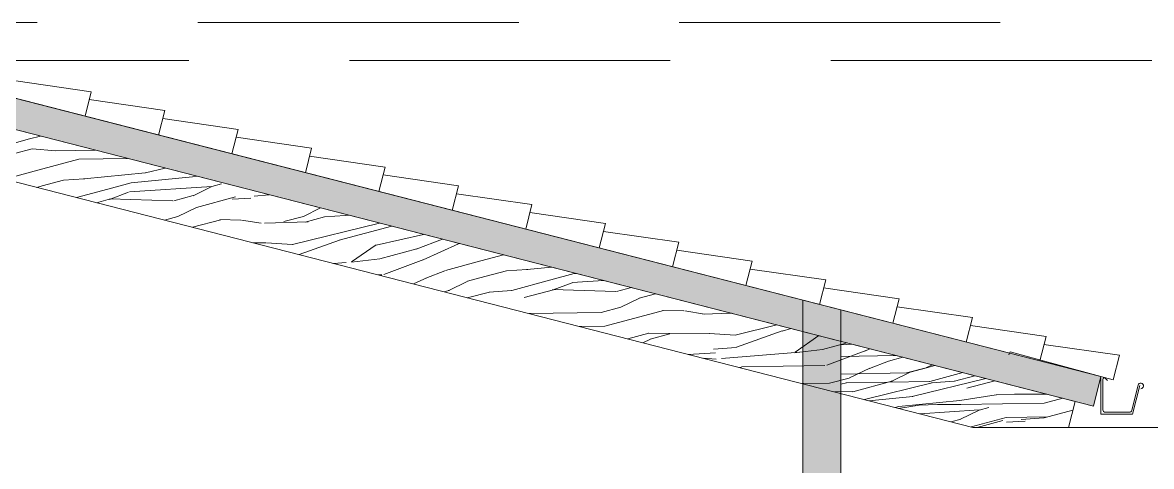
# Model space of a CAD drawing. Header units: metres. Extents: x -197 to 1099, y -24 to 14.
# Drawn here: x 133.778 to 138.246, y 5.796 to 7.55 of the extents above; entities that cross this region are included whole.
import ezdxf

# ---------------------------------------------------------------- set-up
doc = ezdxf.new("R2010")
doc.units = ezdxf.units.M
doc.header["$LTSCALE"] = 0.001
doc.linetypes.add('HIDDENX2', pattern=[19.05, 12.7, -6.35])
doc.layers.get('0').update_dxf_attribs({"lineweight": 13, "true_color": 0x000000})
for name, color, linetype, lineweight, true_color in [('Jach-Anotaciones-CalidaddeLínea  0.13', 7, 'Continuous', 13, 0x000000), ('Jach-Anotaciones-Hatch-Lum100%', 7, 'Continuous', 13, 0x000000), ('Jach-Anotaciones-Hatch-Lum50%', 9, 'Continuous', 13, 0x808080), ('JACH-Arq-Lineas-Proyeccion Niveles cortes', 9, 'HIDDENX2', 13, 0x808080), ('JACH-Arq-Muros01-Carga', 7, 'Continuous', 25, 0x000000)]:
    doc.layers.add(name, color=color, linetype=linetype, lineweight=lineweight, true_color=true_color)

# ---------------------------------------------------------------- blocks, each defined once
blk = doc.blocks.new('A$C20b43d2c')
at = {"lineweight": 0, "ltscale": 100}
blk.add_lwpolyline([(0.3378, 0.1822), (0.3333, 0.1951), (-0.0262, 0.0965), (-0.0262, -0.0517), (-0.1507, -0.0517), (-0.1806, 0.0612)], dxfattribs=at)
blk.add_lwpolyline([(-0.1838, 0.0489, -2.05129), (-0.1731, 0.0626), (-0.1485, -0.0365, 0.34454), (-0.1388, -0.0441), (-0.0438, -0.0441, 0.414214), (-0.0338, -0.0341), (-0.0338, 0.0859, 0.707962), (-0.0442, 0.0896), (-0.0523, 0.0807)], format="xyb", dxfattribs=at)
blk = doc.blocks.new('A$Cd55f58f5')
at = {"layer": 'JACH-Arq-Muros01-Carga', "lineweight": 0, "ltscale": 100}
blk.add_blockref('A$C20b43d2c', (0.0262, -0.0965), dxfattribs=at)

msp = doc.modelspace()

# ---------------------------------------------------------------- hatches: boundary and pattern name
at = {"layer": 'Jach-Anotaciones-Hatch-Lum100%', "ltscale": 100}
h = msp.add_hatch(color=256, dxfattribs=at)
h.dxf.hatch_style = 1
h.paths.add_polyline_path([(133.16665, 7.4), (133.16665, 7.27613), (138.01606, 6.03422), (138.04583, 6.15047)])
h = msp.add_hatch(color=256, dxfattribs=at)
h.dxf.hatch_style = 1
h.paths.add_polyline_path([(136.86665, 6.45245), (136.86665, 5.6), (137.01665, 5.6), (137.01665, 6.41404)])
at = {"layer": 'Jach-Anotaciones-Hatch-Lum50%', "ltscale": 100}
h = msp.add_hatch(dxfattribs=at)
h.set_pattern_fill('WOOD_01', color=256, scale=0.8, angle=15, pattern_type=2)
h.set_pattern_definition([(15, (-159.6248, 0.9002), (-0.2070552, 0.7727407), [0.16, -0.64]), (23.9726, (-159.505278, 0.485005), (4.4293892444, 2.015070249), [0.1538832, -15.2344232]), (20.7105, (-159.52543, 0.5293), (6.747613848, 2.636226623), [0.1607984, -7.8791008]), (359.5779, (-159.587545, 0.76112), (9.1213099867, -0.040604702), [0.2406656, -23.8259016]), (8.6599, (-159.64042, 1.02027), (0.772740482, 0.20705688), [0.1448864, -7.0994208]), (0.0686, (-159.499215, 0.586016), (3.298017536, 0.055481542), [0.1241936, -12.2951456]), (3.6901, (-159.88977, 0.96174), (0.77274081, 0.20705558), [0.3263376, -3.7528776]), (20.7105, (-159.48664, 0.41546), (6.747613848, 2.636226623), [0.0803992, -7.9595]), (15, (-159.5813, 0.7379), (-0.2070552, 0.7727407), [0.08, -0.72]), (15, (-159.7607, 0.78926), (-0.2070552, 0.7727407), [0.24, -0.56]), (26.3099, (-159.63724, 0.94658), (2.88390776, 1.60095958), [0.081584, -3.9976312]), (17.7263, (-159.6379, 0.63996), (15.247759037, 4.9138423665), [0.1681904, -16.6508464]), (7.4054, (-159.593053, 0.62713), (6.388979107, 0.883706079), [0.1210616, -11.9851336]), (15, (-159.553, 0.3231), (-0.2070552, 0.7727407), [0.16, -0.64]), (13.8309, (-159.61993, 0.263793), (0.7727406436, 0.2070558675), [0.3920816, -38.81608]), (15, (-159.7752, 0.84335), (-0.2070552, 0.7727407), [0.08, -0.72]), (15, (-159.7145, 0.9259), (-0.2070552, 0.7727407), [0.08, -0.72]), (15, (-160.0809, 0.90224), (-0.2070552, 0.7727407), [0.12, -0.68]), (5.5377, (-159.88259, 0.99679), (0.77274064, 0.20705555), [0.2433104, -4.6228992]), (15, (-160.1299, 0.9305), (-0.2070552, 0.7727407), [0.16, -0.64]), (15, (-160.0285, 0.2123), (-0.2070552, 0.7727407), [0.088, -0.712]), (15, (-159.6448, 0.3565), (-0.2070552, 0.7727407), [0.08, -0.72]), (15, (-160.0451, 0.2741), (-0.2070552, 0.7727407), [0.168, -0.632]), (20.4403, (-159.663412, 0.42607), (7.5203522234, 2.843288929), [0.16876, -16.7072576]), (15, (-159.67225, 0.48996), (-0.2070552, 0.7727407), [0.152, -0.648]), (15, (-160.0782, 0.39774), (-0.2070552, 0.7727407), [0.088, -0.712]), (13.8309, (-160.018615, 0.54623), (0.7727406436, 0.2070558675), [0.3920816, -38.81608]), (15, (-159.9677, 0.6344), (-0.2070552, 0.7727407), [0.08, -0.72]), (15, (-160.0512, 0.6369), (-0.2070552, 0.7727407), [0.08, -0.72]), (15, (-159.7421, 0.7197), (-0.2070552, 0.7727407), [0.16, -0.64]), (15, (-159.9008, 0.69375), (-0.2070552, 0.7727407), [0.08, -0.72]), (15, (-160.0802, 0.7451), (-0.2070552, 0.7727407), [0.16, -0.64]), (34.6538, (-159.784574, 0.476425), (7.671927645, 5.368566101), [0.1189288, -11.7739248]), (26.3099, (-159.97392, 0.6576), (2.88390776, 1.60095958), [0.081584, -3.9976312]), (26.3099, (-159.65447, 0.70178), (2.88390776, 1.60095958), [0.081584, -3.9976312]), (20.7105, (-159.96497, 0.9333), (6.747613848, 2.636226623), [0.0803992, -7.9595]), (4.6952, (-160.21901, 0.92321), (4.843498086, 0.469594849), [0.0894424, -8.854828]), (3.6901, (-159.94352, 0.23506), (0.77274081, 0.20705558), [0.081584, -3.9976312]), (105, (-159.8621, 0.2403), (-0.7727407, -0.2070552), [0, -0.8]), (1.6076, (-160.140332, 0.629566), (13.9648060473, 0.428999959), [0.172696, -17.0969232]), (26.3099, (-159.69795, 0.86405), (2.88390776, 1.60095958), [0.081584, -3.9976312]), (25.3048, (-159.5675, 0.37723), (3.656648724, 1.80801374), [0.0894424, -8.854828]), (3.6901, (-159.89043, 0.65512), (0.77274081, 0.20705558), [0.081584, -3.9976312]), (3.6901, (-159.82351, 0.71446), (0.77274081, 0.20705558), [0.081584, -3.9976312]), (356.5651, (-160.11963, 0.5523), (0.77274026, 0.2070561), [0.1011928, -2.4286288]), (0.9638, (-160.10502, 0.8378), (0.7727401, 0.20705612), [0.3298488, -2.9686352]), (358.3008, (-159.96497, 0.9333), (5.823293769, -0.096089835), [0.2505672, -8.101676]), (15, (-159.9753, 0.97194), (-0.2070552, 0.7727407), [0.096, -0.704]), (0.9638, (-159.88281, 0.31759), (0.7727401, 0.20705612), [0.3298488, -2.9686352]), (0.9638, (-159.97458, 0.35097), (0.7727401, 0.20705612), [0.3298488, -2.9686352]), (0.9638, (-159.99321, 0.42052), (0.7727401, 0.20705612), [0.3298488, -2.9686352]), (4.6952, (-160.16932, 0.73775), (4.843498086, 0.469594849), [0.0894424, -8.854828]), (0.9638, (-159.92563, 0.78648), (0.7727401, 0.20705612), [0.164924, -3.13356]), (4.6952, (-160.10306, 0.49047), (4.843498086, 0.469594849), [0.0894424, -8.854828]), (12.6141, (-159.686743, 0.54405), (0.7727403653, 0.2070561726), [0.1921664, -19.024492]), (4.6952, (-159.809014, 0.66037), (4.843498086, 0.469594849), [0.0894424, -8.854828]), (27.5288, (-159.71987, 0.66769), (2.883907922, 1.600961166), [0.073756, -7.3018792]), (4.5626, (-160.09271, 0.451836), (8.9142544634, 0.7321375347), [0.3091152, -30.602364]), (6.8699, (-159.78457, 0.47643), (0.772740295, 0.207054938), [0.1131368, -5.5437168]), (19.7636, (-160.01392, 0.497794), (8.293093767, 3.05034164), [0.1926656, -9.4406096]), (15, (-159.8326, 0.56294), (-0.2070552, 0.7727407), [0.248, -0.552]), (359.7449, (-160.19624, 0.838206), (3.29801731, 0.05548152), [0.0912144, -9.0301888]), (5.5377, (-159.8621, 0.24031), (0.77274064, 0.20705555), [0.2433104, -4.6228992]), (355.0169, (-160.06786, 0.35911), (2.525276987, -0.151574455), [0.0936376, -9.2701216]), (15, (-159.5641, 0.9827), (-0.2070552, 0.7727407), [0.04, -0.76]), (15, (-159.473, 0.6427), (-0.2070552, 0.7727407), [0.08, -0.72]), (26.3099, (-159.39846, 0.36455), (2.88390776, 1.60095958), [0.081584, -3.9976312]), (15, (-159.4114, 0.4439), (-0.2070552, 0.7727407), [0.144, -0.656]), (358.3008, (-159.528906, 0.85137), (5.823293769, -0.096089835), [0.0835224, -8.2687208]), (3.0207, (-159.477697, 0.691168), (15.5105204897, 0.8422385173), [0.1472056, -26.8405152]), (105, (-159.3985, 0.36455), (-0.7727407, -0.2070552), [0, -0.8]), (15, (-159.3253, 0.4007), (-0.2070552, 0.7727407), [0.072, -0.728]), (15, (-159.3647, 0.5475), (-0.2070552, 0.7727407), [0.072, -0.728]), (15, (-159.375, 0.5862), (-0.2070552, 0.7727407), [0.072, -0.728]), (351.0376, (-159.44542, 0.8489), (6.030347593, -0.86882501), [0.0787912, -7.8002896]), (3.5163, (-159.470267, 0.941625), (4.0707907198, 0.2624153776), [0.0734704, -52.17242]), (356.5651, (-159.39573, 0.66344), (0.77274026, 0.2070561), [0.0758944, -2.4539264]), (2.4712, (-159.49718, 1.04208), (4.070758707, 0.262535892), [0.073756, -7.3018792])])
h.paths.add_polyline_path([(133.31665, 7.03126), (137.5388, 5.95), (137.91711, 5.95), (137.9434, 6.05283), (133.31665, 7.23771)])
h = msp.add_hatch(dxfattribs=at)
h.set_pattern_fill('WOOD_01', color=256, scale=0.8, angle=15, pattern_type=2)
h.set_pattern_definition([(15, (-150.1988, 0.9002), (-0.2070552, 0.7727407), [0.16, -0.64]), (23.9726, (-150.079296, 0.485005), (4.4293892444, 2.015070249), [0.1538832, -15.2344232]), (20.7105, (-150.09945, 0.5293), (6.747613848, 2.636226623), [0.1607984, -7.8791008]), (359.5779, (-150.161563, 0.76112), (9.1213099867, -0.040604702), [0.2406656, -23.8259016]), (8.6599, (-150.21444, 1.02027), (0.772740482, 0.20705688), [0.1448864, -7.0994208]), (0.0686, (-150.073233, 0.586016), (3.298017536, 0.055481542), [0.1241936, -12.2951456]), (3.6901, (-150.46378, 0.96174), (0.77274081, 0.20705558), [0.3263376, -3.7528776]), (20.7105, (-150.06066, 0.41546), (6.747613848, 2.636226623), [0.0803992, -7.9595]), (15, (-150.15535, 0.7379), (-0.2070552, 0.7727407), [0.08, -0.72]), (15, (-150.33475, 0.78926), (-0.2070552, 0.7727407), [0.24, -0.56]), (26.3099, (-150.21126, 0.94658), (2.88390776, 1.60095958), [0.081584, -3.9976312]), (17.7263, (-150.21192, 0.63996), (15.247759037, 4.9138423665), [0.1681904, -16.6508464]), (7.4054, (-150.16707, 0.62713), (6.388979107, 0.883706079), [0.1210616, -11.9851336]), (15, (-150.127, 0.3231), (-0.2070552, 0.7727407), [0.16, -0.64]), (13.8309, (-150.193949, 0.263793), (0.7727406436, 0.2070558675), [0.3920816, -38.81608]), (15, (-150.34924, 0.84335), (-0.2070552, 0.7727407), [0.08, -0.72]), (15, (-150.2885, 0.9259), (-0.2070552, 0.7727407), [0.08, -0.72]), (15, (-150.6549, 0.90224), (-0.2070552, 0.7727407), [0.12, -0.68]), (5.5377, (-150.45661, 0.99679), (0.77274064, 0.20705555), [0.2433104, -4.6228992]), (15, (-150.7039, 0.9305), (-0.2070552, 0.7727407), [0.16, -0.64]), (15, (-150.60254, 0.2123), (-0.2070552, 0.7727407), [0.088, -0.712]), (15, (-150.2188, 0.3565), (-0.2070552, 0.7727407), [0.08, -0.72]), (15, (-150.6191, 0.2741), (-0.2070552, 0.7727407), [0.168, -0.632]), (20.4403, (-150.23743, 0.42607), (7.5203522234, 2.843288929), [0.16876, -16.7072576]), (15, (-150.2463, 0.48996), (-0.2070552, 0.7727407), [0.152, -0.648]), (15, (-150.6522, 0.39774), (-0.2070552, 0.7727407), [0.088, -0.712]), (13.8309, (-150.592634, 0.54623), (0.7727406436, 0.2070558675), [0.3920816, -38.81608]), (15, (-150.5417, 0.6344), (-0.2070552, 0.7727407), [0.08, -0.72]), (15, (-150.6252, 0.6369), (-0.2070552, 0.7727407), [0.08, -0.72]), (15, (-150.3161, 0.7197), (-0.2070552, 0.7727407), [0.16, -0.64]), (15, (-150.4748, 0.69375), (-0.2070552, 0.7727407), [0.08, -0.72]), (15, (-150.6542, 0.7451), (-0.2070552, 0.7727407), [0.16, -0.64]), (34.6538, (-150.35859, 0.476425), (7.671927645, 5.368566101), [0.1189288, -11.7739248]), (26.3099, (-150.54793, 0.6576), (2.88390776, 1.60095958), [0.081584, -3.9976312]), (26.3099, (-150.22848, 0.70178), (2.88390776, 1.60095958), [0.081584, -3.9976312]), (20.7105, (-150.53899, 0.9333), (6.747613848, 2.636226623), [0.0803992, -7.9595]), (4.6952, (-150.79303, 0.92321), (4.843498086, 0.469594849), [0.0894424, -8.854828]), (3.6901, (-150.51754, 0.23506), (0.77274081, 0.20705558), [0.081584, -3.9976312]), (105, (-150.4361, 0.2403), (-0.7727407, -0.2070552), [0, -0.8]), (1.6076, (-150.71435, 0.629566), (13.9648060473, 0.428999959), [0.172696, -17.0969232]), (26.3099, (-150.27197, 0.86405), (2.88390776, 1.60095958), [0.081584, -3.9976312]), (25.3048, (-150.14152, 0.37723), (3.656648724, 1.80801374), [0.0894424, -8.854828]), (3.6901, (-150.46445, 0.65512), (0.77274081, 0.20705558), [0.081584, -3.9976312]), (3.6901, (-150.39753, 0.71446), (0.77274081, 0.20705558), [0.081584, -3.9976312]), (356.5651, (-150.69364, 0.5523), (0.77274026, 0.2070561), [0.1011928, -2.4286288]), (0.9638, (-150.67904, 0.8378), (0.7727401, 0.20705612), [0.3298488, -2.9686352]), (358.3008, (-150.53899, 0.9333), (5.823293769, -0.096089835), [0.2505672, -8.101676]), (15, (-150.54934, 0.97194), (-0.2070552, 0.7727407), [0.096, -0.704]), (0.9638, (-150.45683, 0.31759), (0.7727401, 0.20705612), [0.3298488, -2.9686352]), (0.9638, (-150.5486, 0.35097), (0.7727401, 0.20705612), [0.3298488, -2.9686352]), (0.9638, (-150.56723, 0.42052), (0.7727401, 0.20705612), [0.3298488, -2.9686352]), (4.6952, (-150.74334, 0.73775), (4.843498086, 0.469594849), [0.0894424, -8.854828]), (0.9638, (-150.49965, 0.78648), (0.7727401, 0.20705612), [0.164924, -3.13356]), (4.6952, (-150.67708, 0.49047), (4.843498086, 0.469594849), [0.0894424, -8.854828]), (12.6141, (-150.26076, 0.54405), (0.7727403653, 0.2070561726), [0.1921664, -19.024492]), (4.6952, (-150.38303, 0.66037), (4.843498086, 0.469594849), [0.0894424, -8.854828]), (27.5288, (-150.29389, 0.66769), (2.883907922, 1.600961166), [0.073756, -7.3018792]), (4.5626, (-150.666728, 0.451836), (8.9142544634, 0.7321375347), [0.3091152, -30.602364]), (6.8699, (-150.35859, 0.47643), (0.772740295, 0.207054938), [0.1131368, -5.5437168]), (19.7636, (-150.58794, 0.497794), (8.293093767, 3.05034164), [0.1926656, -9.4406096]), (15, (-150.4066, 0.56294), (-0.2070552, 0.7727407), [0.248, -0.552]), (359.7449, (-150.770255, 0.838206), (3.29801731, 0.05548152), [0.0912144, -9.0301888]), (5.5377, (-150.43612, 0.24031), (0.77274064, 0.20705555), [0.2433104, -4.6228992]), (355.0169, (-150.64188, 0.35911), (2.525276987, -0.151574455), [0.0936376, -9.2701216]), (15, (-150.1381, 0.9827), (-0.2070552, 0.7727407), [0.04, -0.76]), (15, (-150.047, 0.6427), (-0.2070552, 0.7727407), [0.08, -0.72]), (26.3099, (-149.97248, 0.36455), (2.88390776, 1.60095958), [0.081584, -3.9976312]), (15, (-149.98546, 0.4439), (-0.2070552, 0.7727407), [0.144, -0.656]), (358.3008, (-150.102924, 0.85137), (5.823293769, -0.096089835), [0.0835224, -8.2687208]), (3.0207, (-150.051715, 0.691168), (15.5105204897, 0.8422385173), [0.1472056, -26.8405152]), (105, (-149.9725, 0.36455), (-0.7727407, -0.2070552), [0, -0.8]), (15, (-149.89935, 0.4007), (-0.2070552, 0.7727407), [0.072, -0.728]), (15, (-149.9387, 0.5475), (-0.2070552, 0.7727407), [0.072, -0.728]), (15, (-149.949, 0.5862), (-0.2070552, 0.7727407), [0.072, -0.728]), (351.0376, (-150.01944, 0.8489), (6.030347593, -0.86882501), [0.0787912, -7.8002896]), (3.5163, (-150.044285, 0.941625), (4.0707907198, 0.2624153776), [0.0734704, -52.17242]), (356.5651, (-149.96975, 0.66344), (0.77274026, 0.2070561), [0.0758944, -2.4539264]), (2.4712, (-150.0712, 1.04208), (4.070758707, 0.262535892), [0.073756, -7.3018792])])
h.paths.add_polyline_path([(137.01665, 6.08372), (137.5388, 5.95), (137.91711, 5.95), (137.94345, 6.05283), (137.01665, 6.29017)])

# ---------------------------------------------------------------- linework, layer by layer
at = {"layer": 'Jach-Anotaciones-CalidaddeLínea  0.13', "ltscale": 100}
for points in [[(133.16482, 7.40047), (138.04583, 6.15047)], [(134.02557, 7.18003), (134.05038, 7.27691), (133.75172, 7.31995)], [(134.31619, 7.10561), (134.341, 7.20248), (134.04234, 7.24553)], [(134.60681, 7.03118), (134.63162, 7.12806), (134.33296, 7.1711)], [(134.89743, 6.95675), (134.92224, 7.05363), (134.62358, 7.09667)], [(135.18805, 6.88233), (135.21286, 6.9792), (134.91421, 7.02225)], [(135.47868, 6.8079), (135.50348, 6.90478), (135.20483, 6.94782)], [(135.7693, 6.73348), (135.79411, 6.83035), (135.49545, 6.87339)], [(136.05992, 6.65905), (136.08473, 6.75592), (135.78607, 6.79897)], [(136.35054, 6.58462), (136.37535, 6.6815), (136.07669, 6.72454)], [(136.64116, 6.5102), (136.66597, 6.60707), (136.36731, 6.65011)], [(136.93178, 6.43577), (136.95659, 6.53264), (136.65793, 6.57569)], [(137.2224, 6.36134), (137.24721, 6.45822), (136.94855, 6.50126)], [(137.51302, 6.28692), (137.53783, 6.38379), (137.23918, 6.42683)], [(137.80365, 6.21249), (137.82845, 6.30936), (137.5298, 6.35241)], [(138.09427, 6.13806), (138.11908, 6.23494), (137.82042, 6.27798)], [(138.01606, 6.03422), (138.04583, 6.15047)], [(138.04583, 6.15047), (138.09427, 6.13806)]]:
    msp.add_lwpolyline(points, dxfattribs=at)
for points in [[(133.16665, 7.4), (133.16665, 7.27613), (138.01606, 6.03422), (138.04583, 6.15047)], [(133.31665, 7.03126), (137.5388, 5.95), (137.91711, 5.95), (137.9434, 6.05283), (133.31665, 7.23771)], [(136.86665, 6.45245), (136.86665, 5.6), (137.01665, 5.6), (137.01665, 6.41404)]]:
    msp.add_lwpolyline(points, close=True, dxfattribs=at)
at = {"layer": 'JACH-Arq-Lineas-Proyeccion Niveles cortes', "ltscale": 100}
for points in [[(132.56665, 7.55), (141.6895, 7.55)], [(133.16665, 7.4), (141.6895, 7.4)], [(137.91665, 5.95), (141.6895, 5.95)]]:
    msp.add_lwpolyline(points, dxfattribs=at)

# ---------------------------------------------------------------- block references
at = {"layer": 'Jach-Anotaciones-CalidaddeLínea  0.13', "ltscale": 100, "xscale": -1}
msp.add_blockref('A$Cd55f58f5', (138.04583, 6.15047), dxfattribs=at)

doc.saveas('drawing.dxf')
